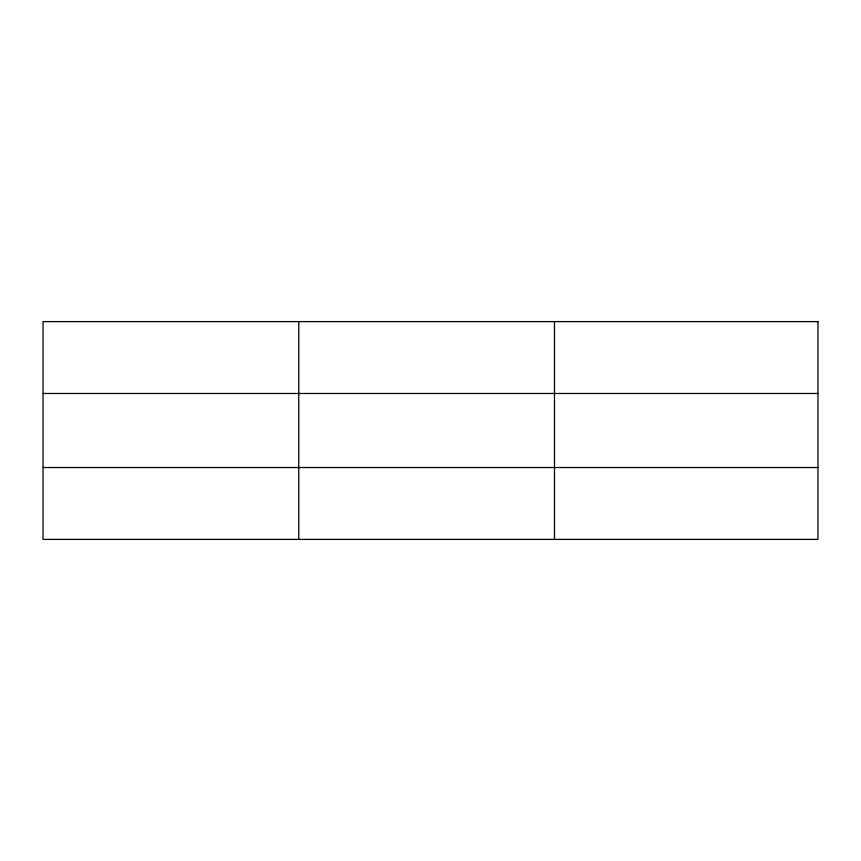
<?xml version="1.0" encoding="UTF-8"?>
<svg xmlns="http://www.w3.org/2000/svg" width="861" height="861" viewBox="0 0 861 861"><rect width="100%" height="100%" fill="white"/><g stroke="black" fill="none" stroke-linecap="round" stroke-linejoin="round"><path stroke-width="1.29" d="M298.767 321.605L298.767 539.395M554.484 321.605L554.484 539.395M43.05 393.477L817.95 393.477M43.05 467.523L817.95 467.523M817.95 321.605L817.95 539.395L43.05 539.395L43.05 321.605L817.95 321.605"/></g></svg>
